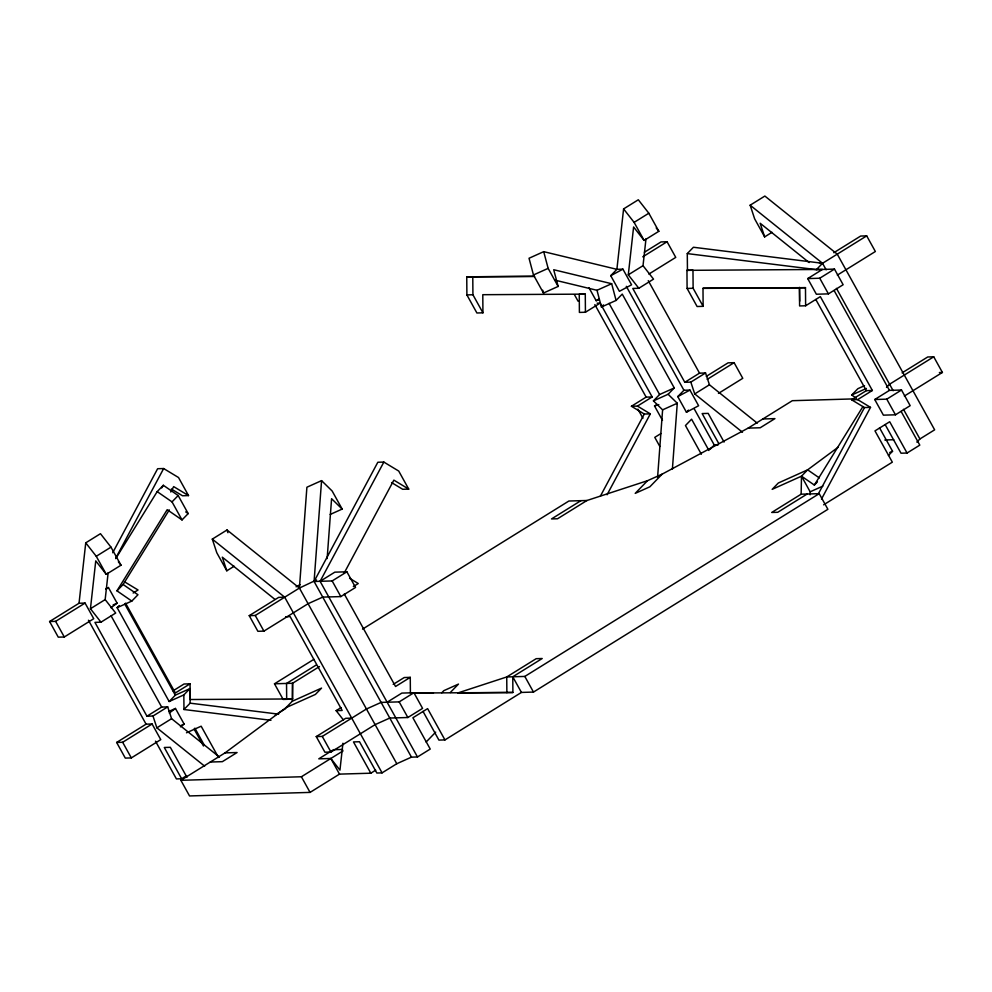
<?xml version="1.0" encoding="UTF-8"?>
<svg xmlns="http://www.w3.org/2000/svg" width="992" height="992" viewBox="0 0 992 992"><rect width="100%" height="100%" fill="white"/><g stroke="black" fill="none" stroke-linecap="round" stroke-linejoin="round"><path stroke-width="1.49" d="M375.72 770.152L370.822 773.202L339.5 774.12L310.062 792.397L189.534 795.944L180.866 780.307L225.023 752.891L286.068 707.618L292.218 701.282L292.566 683.265L319.449 666.574M807.166 494.016L777.728 512.294L771.702 512.467L801.139 494.19L801.499 476.172L807.637 469.836L838.166 447.206M810.104 494.822L810.166 491.809L801.499 476.172L772.16 489.354L778.298 483.017L807.637 469.836L819.33 477.908M801.139 494.19L819.218 493.656L827.886 509.305L533.485 692.069L521.432 692.428L444.949 739.92L427.614 708.635L412.895 717.774L430.23 749.059L417.483 756.97L411.457 757.144L396.788 763.728L299.41 588.058L306.9 487.221L321.569 480.636L332.159 491.015L342.166 509.07L330.162 514.464M321.569 480.636L314.08 581.473L411.457 757.144M327.137 558.583L331.588 498.703L342.166 509.07M657.584 477.4L662.606 409.845L653.443 400.855L659.593 394.518L674.262 387.934L622.244 294.091L616.094 300.427L601.425 307.012L596.998 290.296L555.384 280.252M672.378 469.278L677.276 403.248L668.112 394.27L653.443 400.855M79.038 603.248L85.064 603.074L93.732 618.71L64.294 636.988L58.268 637.162L49.6 621.525L79.038 603.248L85.746 542.835L100.465 533.696L110.98 547.15L120.999 565.204L106.268 574.343L95.753 560.889L90.446 608.728L100.961 622.182L115.692 613.044L105.164 599.59L108.153 572.682M342.934 743.231L339.946 770.139L330.832 758.483L318.779 758.83L333.498 749.692L342.538 749.431M646.003 238.762L643.014 265.682L653.53 279.136L638.811 288.275L628.296 274.821L633.603 226.982L644.118 240.436L658.837 231.297L648.83 213.23L638.315 199.776L623.596 208.915L616.888 269.328L610.737 275.677L619.405 291.313L631.582 284.791L622.914 269.154L616.888 269.328L543.703 251.658L529.034 258.255L533.473 274.958L543.48 293.024L558.149 286.44L553.71 269.725L611.667 283.712L616.094 300.427M112.716 552.73L157.629 468.72L163.655 468.546L178.523 477.524L188.53 495.578L182.503 495.764L171.356 489.031M115.841 557.963L163.655 468.546M170.785 492.007L173.662 486.613L188.53 495.578M417.483 756.97L320.106 581.3L383.854 462.074L398.722 471.051L408.729 489.106L402.702 489.292L391.555 482.558M344.112 573.19L393.861 480.128L408.729 489.106M600.309 496.298L644.292 414.036L650.33 413.862L607.054 494.772M818.338 493.88L864.491 407.563L870.517 407.377L821.488 499.088M115.717 558.632L157.182 491.623L163.333 485.286L178.176 495.541L188.182 513.596L182.032 519.932L167.189 509.69L116.969 590.835L131.812 601.09L137.962 594.754L123.12 584.499L116.969 590.835M161.708 487.915L163.333 485.286M123.12 584.499L169.285 509.888M801.499 476.172L814.345 485.051L862.953 406.522M182.032 519.932L172.025 501.878L178.176 495.541M270.952 720.304L183.979 709.503L190.129 703.167L189.98 688.584L183.83 694.921L169.161 701.518L117.143 607.674L119.189 605.566M169.161 701.518L175.311 695.181L189.98 688.584M601.425 307.012L603.483 304.904M687.456 270.432L687.282 253.592L693.42 247.256L822.542 263.289L866.698 235.873L875.366 251.509L837.347 275.119M668.112 394.27L674.262 387.934M677.772 396.602L683.922 390.265L689.948 390.092L698.616 405.728L686.439 412.238L677.772 396.602L689.948 390.092M687.282 253.592L816.391 269.626L822.542 263.289L750.15 205.195L764.869 196.056L837.26 254.15L934.638 429.821L919.919 438.96L916.844 442.122M686.439 412.238L688.498 410.13M441.775 692.776L443.821 690.668L458.49 684.083L450.294 692.528M662.185 474.114L647.516 480.698L635.215 493.371L649.884 486.787L662.185 474.114L748.154 428.11L792.31 400.694L854.124 398.883M426.126 742.028L435.699 732.146M709.999 449.388L714.265 444.999L718.183 444.887M856.394 398.251L851.719 395.027L857.857 388.69L864.528 385.69M886.501 387.388L889.576 384.214L933.732 356.798L942.4 372.446L904.369 396.044M814.345 485.051L817.42 481.889M888.435 455.477L892.54 451.248L879.532 427.788M105.958 589.347L108.426 587.524L117.106 603.161L110.93 607.736M169.285 713.025L175.46 708.449L184.128 724.086L180.432 726.838M85.746 542.835L96.261 556.289L110.98 547.15M623.596 208.915L634.111 222.369L648.83 213.23M644.403 252.253L661.044 241.924L667.07 241.738L675.75 257.387L648.867 274.065M49.6 621.525L55.626 621.352L85.064 603.074M642.754 256.841L667.07 241.738M90.446 608.728L105.164 599.59M628.296 274.821L643.014 265.682M234.162 566.234L226.808 570.797L216.789 552.742L212.3 539.115L227.019 529.976L299.41 588.058L316.535 579.948M588.938 287.668L596.167 300.7L598.622 299.175M133.151 593.03L138.062 589.992L124.422 581.758M585.429 312.244L585.28 294.128L579.254 294.302L579.402 312.418L585.429 312.244L600.148 303.106L652.166 396.949L637.447 406.088L631.42 406.261L644.292 414.036M750.15 205.195L754.639 218.823L764.646 236.89L772.012 232.314M320.106 581.3L334.825 572.161L346.878 571.801L355.545 587.45L340.826 596.589L322.747 597.11L308.078 603.706L263.922 631.123L257.895 631.296L249.228 615.66L278.665 597.382L284.692 597.196L382.069 772.867L396.788 763.728M833.788 252.737L860.672 236.046L866.698 235.873M249.228 615.66L255.254 615.474L299.41 588.058M816.391 269.626L834.47 269.092L843.138 284.729L828.419 293.868L816.366 294.227L807.699 278.591L822.418 269.452L686.948 270.345L687.096 288.449L697.103 306.516L703.13 306.33L702.993 288.226L805.479 287.655L805.628 305.772L799.602 305.945L799.453 287.829L805.479 287.655M383.854 462.074L377.828 462.247L314.08 581.473L332.159 580.94L346.878 571.801M807.699 278.591L819.752 278.231L834.47 269.092M173.005 690.854L184.041 684.009L190.067 683.823L190.204 699.521L292.702 698.951L292.566 683.265L274.486 683.798L283.154 699.434L287.68 699.298M631.42 406.261L646.139 397.122L652.166 396.949M190.067 683.823L175.348 692.962L125.562 603.148M353.35 586.557L358.261 583.519L349.581 578.274M805.628 305.772L820.347 296.633L872.365 390.476L857.646 399.615L851.62 399.788L864.491 407.563M100.961 622.182L94.934 622.368L146.952 716.199L161.671 707.06L167.698 706.887L171.591 718.692L219.368 757.032M638.811 288.275L632.784 288.449L684.802 382.292L699.521 373.153L705.548 372.98L709.441 384.784L757.218 423.113M146.952 716.199L152.979 716.026L167.698 706.887M684.802 382.292L690.829 382.118L705.548 372.98M662.482 420.323L654.534 405.988L656.989 404.463M116.634 742.45L146.072 724.172L152.098 723.999L160.766 739.635L131.328 757.913L125.302 758.099L116.634 742.45L122.661 742.276L152.098 723.999M706.316 376.352L728.078 362.849L734.105 362.675L742.772 378.312L718.456 393.402M707.222 379.353L734.105 362.675M152.979 716.026L156.872 727.83L171.591 718.692M690.829 382.118L694.722 393.923L709.441 384.784M660.92 433.554L654.782 437.36L659.841 446.487M274.486 683.798L313.918 659.32M362.551 629.126L568.887 501.022L586.966 500.489L647.516 480.698M315.977 665.161L286.539 683.438L286.676 699.124L292.702 698.951M580.94 500.662L551.502 518.94L557.529 518.766L586.966 500.489M275.305 714.996L285.684 708.561M155.484 741.16L176.415 778.918L181.635 778.757L186.546 775.719M343.43 719.969L336.139 710.644L341.05 707.594M393.204 684.381L404.24 677.536L410.266 677.35L410.403 693.036M851.62 399.788L866.338 390.65L872.365 390.476M410.266 677.35L395.548 686.489L344.274 593.997M387.14 702.224L401.859 693.086L413.912 692.738L422.58 708.375L407.861 717.514L389.782 718.047L375.112 724.631L330.956 752.048L324.93 752.221L316.25 736.585L345.7 718.307L351.726 718.134M902.1 372.868L927.706 356.984L933.732 356.798M316.25 736.585L322.276 736.411L366.445 708.995L381.114 702.41L399.193 701.877L413.912 692.738M874.733 399.516L889.452 390.377L901.505 390.017L910.172 405.666L895.454 414.805L883.401 415.152L874.733 399.516L886.786 399.156L901.505 390.017M180.866 780.307L301.394 776.761L343.108 750.87M459.445 692.912L512.901 692.478L512.765 676.792L542.202 658.514L536.176 658.688L506.738 676.966L457.734 692.986M506.875 692.652L506.738 676.966L524.818 676.432L819.218 493.656M823.62 504.829L892.329 462.173L874.981 430.888L889.7 421.749L907.048 453.034L919.795 445.123L901.108 411.407M610.737 275.677L622.914 269.154M296.087 586.793L300.142 584.623M533.473 274.958L548.142 268.373L543.703 251.658M596.998 290.296L611.667 283.712M105.76 588.715L108.426 587.524M113.1 604.959L117.106 603.161M117.143 607.674L131.812 601.09M662.606 409.845L677.276 403.248M851.719 395.027L866.388 388.442M168.789 711.45L175.46 708.449M181.462 725.288L184.128 724.086M186.496 732.79L201.165 726.206L218.513 757.491M292.218 701.282L321.557 688.101L315.406 694.437L286.068 707.618M889.712 452.513L892.54 451.248M810.166 491.809L822.864 486.105M596.167 300.7L599.032 299.77M654.534 405.988L658.812 404.587M819.528 263.376L822.542 263.289L826.15 269.799M585.28 294.128L482.794 294.698L482.93 312.815L476.904 312.988L466.897 294.922L466.748 276.818L534.415 276.297M686.948 270.345L692.974 270.159L693.123 288.275L703.13 306.33M466.897 294.922L472.924 294.748L482.93 312.815M687.096 288.449L693.123 288.275M597.134 303.192L600.148 303.106M939.387 372.533L942.4 372.446M762.873 418.971L774.926 418.624L760.207 427.763L748.154 428.11M884.814 439.989L893.755 439.729M907.048 453.034L901.021 453.208L885.124 424.539M285.634 616.751L290.148 616.627L342.166 710.47L336.139 710.644M444.949 739.92L438.923 740.094L423.026 711.413M225.023 752.891L237.076 752.531L222.357 761.67L210.304 762.03M382.069 772.867L376.848 773.028L359.501 741.743L353.474 741.917L370.822 773.202M466.748 276.818L534.552 276.433M703.08 288.362L799.453 287.829M413.453 693.024L512.901 692.478M413.552 693.172L433.442 693.061M190.129 703.167L278.628 714.153M857.646 399.615L870.517 407.377M637.447 406.088L650.33 413.862M157.182 491.623L172.025 501.878M185.702 511.897L188.182 513.596M809.125 262.545L760.157 223.25L764.646 236.89M694.722 393.923L742.487 432.252M212.3 539.115L284.692 597.196M274.858 599.329L222.307 557.169L226.808 570.797M156.872 727.83L204.65 766.171M656.208 227.924L658.837 231.297M118.358 561.844L120.999 565.204M836.442 288.374L893.184 390.736M903.476 409.299L919.919 438.96M834.086 290.482L889.452 390.377M819.752 278.231L828.419 293.868M886.786 399.156L895.454 414.805M815.808 299.485L866.338 390.65M634.111 222.369L644.118 240.436M648.247 280.649L699.521 373.153M724.061 442.06L708.176 413.391L702.15 413.565L718.766 443.548M626.312 286.328L683.922 390.265M694.09 408.605L714.265 444.999M708.945 450.492L691.598 419.207L685.46 425.543L701.344 454.224M609.063 303.354L659.593 394.518M594.865 304.618L646.139 397.122M574.48 294.711L578.088 301.233M637.893 409.126L642.952 418.252M548.142 268.373L558.149 286.44M524.818 676.432L533.485 692.069M512.765 676.792L521.432 692.428M332.159 580.94L340.826 596.589M399.193 701.877L407.861 717.514M255.254 615.474L263.922 631.123M322.276 736.411L330.956 752.048M330.832 758.483L339.5 774.12M301.394 776.761L310.062 792.397M194.854 728.153L204.253 745.104M124.781 604.016L175.311 695.181M194.097 729.058L203.484 746.009M96.261 556.289L106.268 574.343M111.141 615.908L161.671 707.06M186.942 777.282L170.326 747.311L164.3 747.484L181.635 778.757M88.462 620.236L146.072 724.172M55.626 621.352L64.294 636.988M122.661 742.276L131.328 757.913M227.019 529.976L227.912 532.692M542.736 290.234L543.48 293.024M799.552 287.407L799.701 301.184M183.83 694.921L183.979 709.503M472.775 276.632L472.924 294.748"/></g></svg>
